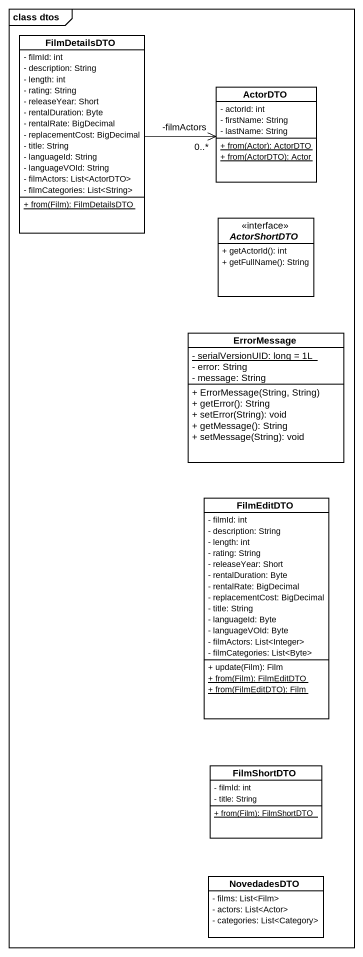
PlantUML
@startuml
mainframe class dtos
hide circle
hide empty members
skinparam classAttributeIconSize 0
class FilmDetailsDTO {
  - filmId: int
  - description: String
  - length: int
  - rating: String
  - releaseYear: Short
  - rentalDuration: Byte
  - rentalRate: BigDecimal
  - replacementCost: BigDecimal
  - title: String
  - languageId: String
  - languageVOId: String
  - filmActors: List<ActorDTO>
  - filmCategories: List<String>
  {static} + from(Film): FilmDetailsDTO
}
class ActorDTO {
  - actorId: int
  - firstName: String
  - lastName: String
  {static} + from(Actor): ActorDTO
  {static} + from(ActorDTO): Actor
}
interface ActorShortDTO <<interface>> {
  + getActorId(): int
  + getFullName(): String
}
class ErrorMessage {
  {static} - serialVersionUID: long = 1L
  - error: String
  - message: String
  + ErrorMessage(String, String)
  + getError(): String
  + setError(String): void
  + getMessage(): String
  + setMessage(String): void
}
class FilmEditDTO {
  - filmId: int
  - description: String
  - length: int
  - rating: String
  - releaseYear: Short
  - rentalDuration: Byte
  - rentalRate: BigDecimal
  - replacementCost: BigDecimal
  - title: String
  - languageId: Byte
  - languageVOId: Byte
  - filmActors: List<Integer>
  - filmCategories: List<Byte>
  + update(Film): Film
  {static} + from(Film): FilmEditDTO
  {static} + from(FilmEditDTO): Film
}
class FilmShortDTO {
  - filmId: int
  - title: String
  {static} + from(Film): FilmShortDTO
}
class NovedadesDTO {
  - films: List<Film>
  - actors: List<Actor>
  - categories: List<Category>
}
FilmDetailsDTO -right-> "-filmActors\n0..*" ActorDTO
@enduml
